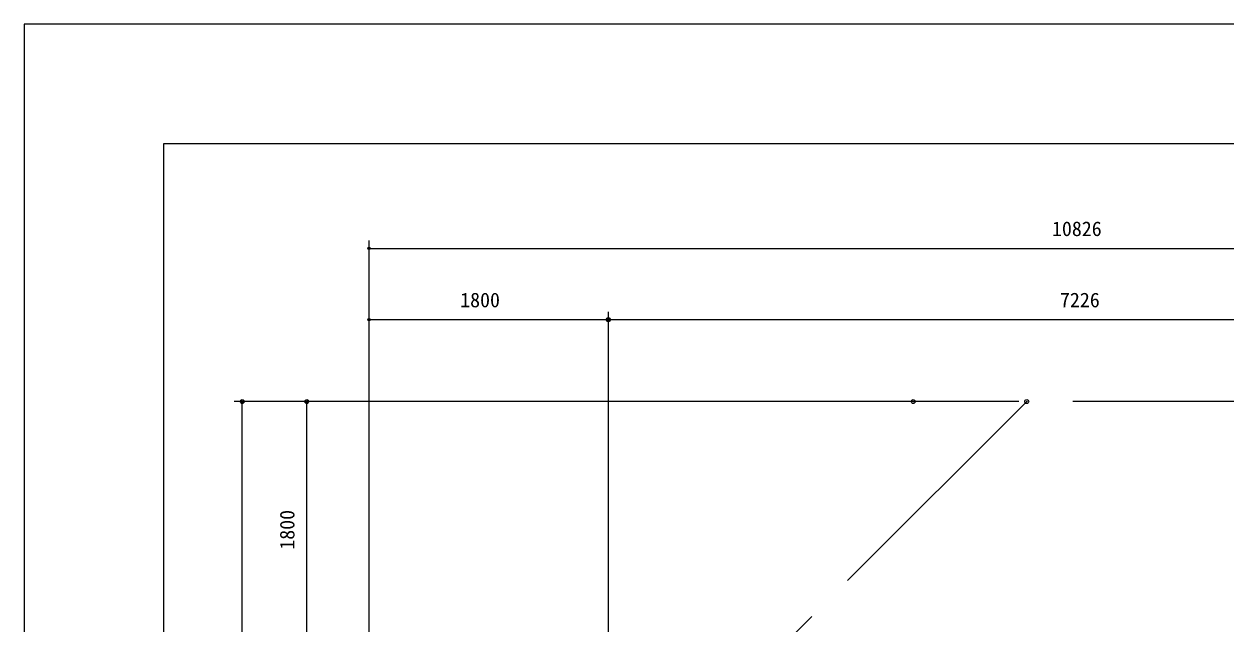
# Model space of a CAD drawing. Units: millimetres on the paper, scale 1:60. Extents: x 0 to 420, y -297 to 594.
# Drawn here: x 0 to 150.7, y 518.8 to 594 of the extents above; entities that cross this region are included whole.
import ezdxf
from ezdxf.enums import TextEntityAlignment as Align

# ---------------------------------------------------------------- set-up
doc = ezdxf.new("R2010")
doc.units = ezdxf.units.MM
doc.header["$PDMODE"] = 32
doc.header["$PDSIZE"] = 0.5
doc.linetypes.add('USER3', pattern=[63.5, 31.75, -6.35, 6.35, -6.35, 6.35, -6.35])
doc.layers.add('DEFPOINTS_3', color=7, linetype='Continuous', lineweight=9)
doc.layers.add('LY_1', color=7, linetype='Continuous', lineweight=9)
doc.styles.add('ＭＳ ゴシック', font='')
doc.styles.get('ＭＳ ゴシック').set_extended_font_data('MS Gothic')

# ---------------------------------------------------------------- blocks, each defined once
blk = doc.blocks.new('-000-_DOTSMALL')
at = {"color": 7, "linetype": 'Continuous', "lineweight": 9}
blk.add_circle((0, 0), 0.0625, dxfattribs=at)
blk.add_circle((0, 0), 0.0625, dxfattribs=at)

msp = doc.modelspace()

# ---------------------------------------------------------------- linework, layer by layer
at = {"layer": 'DEFPOINTS_3'}
for p, q in [((420, 594), (0, 594)), ((0, 594), (0, 297))]:
    msp.add_line(p, q, dxfattribs=at)
at = {"layer": 'LY_1'}
for p, q in [((17.5, 579), (17.5, 312)), ((402.5, 579), (17.5, 579))]:
    msp.add_line(p, q, dxfattribs=at)
at = {"layer": 'LY_1', "lineweight": 18}
for p, q in [((43.267, 446.573), (43.267, 566.867)), ((43.267, 565.867), (223.699, 565.867)), ((73.267, 433.937), (73.267, 557.938)), ((43.267, 556.938), (73.267, 556.938)), ((73.267, 556.938), (193.699, 556.938)), ((110.491, 546.671), (26.359, 546.671)), ((27.359, 372.896), (27.359, 546.671)), ((124.723, 546.671), (34.457, 546.671)), ((35.457, 516.671), (35.457, 546.671))]:
    msp.add_line(p, q, dxfattribs=at)
at = {"layer": 'LY_1', "linetype": 'USER3', "lineweight": 18}
for p, q in [((125.723, 546.671), (90.389, 511.337)), ((163.269, 546.671), (125.723, 546.671))]:
    msp.add_line(p, q, dxfattribs=at)
at = {"layer": 'LY_1'}
for p in [(73.267, 556.938), (27.359, 546.671), (35.457, 546.671), (111.491, 546.671), (125.723, 546.671)]:
    msp.add_point(p, dxfattribs=at)

# ---------------------------------------------------------------- block references
at = {"layer": 'LY_1', "xscale": 2.32, "yscale": 2.32}
for p, rotation in [((43.267, 565.867), 180), ((43.267, 556.938), 180), ((73.267, 556.938), 180), ((27.359, 546.671), 90), ((35.457, 546.671), 90)]:
    msp.add_blockref('-000-_DOTSMALL', p, dxfattribs=dict(at, rotation=rotation))
msp.add_blockref('-000-_DOTSMALL', (73.267, 556.938), dxfattribs=at)

# ---------------------------------------------------------------- texts
at = {"layer": 'LY_1', "style": 'ＭＳ ゴシック'}
for s, p in [('10826', (128.894, 566.867)), ('1800', (54.688, 557.938)), ('7226', (129.899, 557.938))]:
    msp.add_text(s, height=1.833, dxfattribs=at).set_placement(p, align=Align.BOTTOM_LEFT)
msp.add_text('1800', height=1.833, rotation=90, dxfattribs=at).set_placement((34.457, 528.092), align=Align.BOTTOM_LEFT)

doc.saveas('drawing.dxf')
